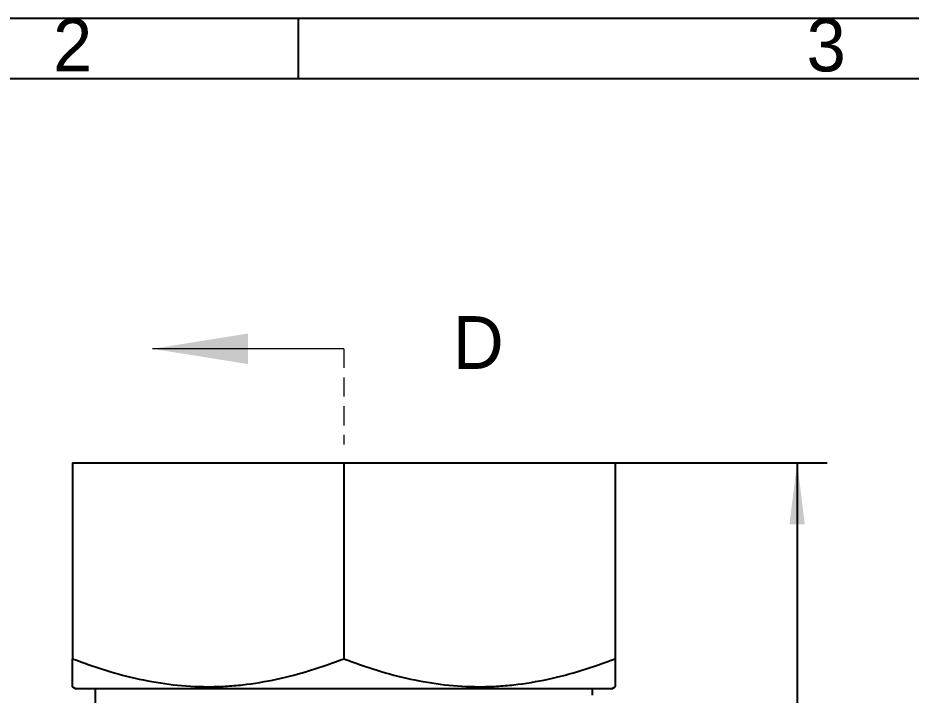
# Model space of a CAD drawing. Header units: millimetres. Extents: x 0 to 297, y 0 to 210.
# Drawn here: x 80.4 to 139.7, y 165.3 to 210.2 of the extents above; entities that cross this region are included whole.
import ezdxf

# ---------------------------------------------------------------- set-up
doc = ezdxf.new("R2010")
doc.units = ezdxf.units.MM
doc.linetypes.add('HIDDEN', pattern=[1.905, 1.27, -0.635])
doc.layers.add('图框', color=7, linetype='Continuous')
doc.styles.add('SLDTEXTSTYLE1', font='')
doc.styles.get('SLDTEXTSTYLE1').set_extended_font_data('汉仪长仿宋体')
doc.dimstyles.new('SLDDIMSTYLE1', dxfattribs={"dimtxt": 3.5, "dimasz": 4.08, "dimexe": 0, "dimexo": 0.0625, "dimgap": 0.875, "dimtad": 2, "dimrnd": 1e-09, "dimzin": 12, "dimdsep": 46, "dimtxsty": 'SLDTEXTSTYLE1', "dimsah": 1, "dimcen": 0.09, "dimadec": 0, "dimazin": 3, "dimtfac": 1, "dimtofl": 0, "dimtmove": 0, "dimatfit": 3, "dimfxl": 0, "dimfrac": 2, "dimtolj": 1, "dimtzin": 12, "dimarcsym": 0})

# ---------------------------------------------------------------- blocks, each defined once
blk = doc.blocks.new('_D_15')
at = {"layer": '图框'}
for p, q in [((120.041, 180.698), (134.117, 180.698)), ((132.117, 180.698), (132.117, 117.698)), ((113.041, 117.698), (134.117, 117.698))]:
    blk.add_line(p, q, dxfattribs=at)
for points in [[(132.117, 180.698), (131.609, 176.618), (132.625, 176.618)], [(132.117, 117.698), (132.625, 121.778), (131.609, 121.778)]]:
    blk.add_solid(points, dxfattribs=at)
at = {"layer": '图框', "insert": (127.606, 152.763), "char_height": 3.5, "attachment_point": 1, "rotation": 90, "style": 'SLDTEXTSTYLE1'}
blk.add_mtext('63', dxfattribs=at)

msp = doc.modelspace()

# ---------------------------------------------------------------- linework, layer by layer
at = {"color": 7, "linetype": 'Continuous', "lineweight": 18}
msp.add_line((102.0411408, 188.2583989), (89.3411408, 188.2583989), dxfattribs=at)
at = {"color": 7, "linetype": 'HIDDEN', "lineweight": 18}
msp.add_line((102.0411408, 188.2583989), (102.0411408, 181.9083989), dxfattribs=at)
at = {"color": 7, "linetype": 'Continuous', "lineweight": 25}
for p, q in [((84.0411408, 180.6983989), (102.0411408, 180.6983989)), ((84.0411408, 180.6983989), (84.0411408, 167.6983989)), ((102.0411408, 180.6983989), (102.0411408, 167.6983989)), ((102.0411408, 180.6983989), (120.0411408, 180.6983989)), ((120.0411408, 180.6983989), (120.0411408, 167.6983989)), ((84.0411408, 165.8419924), (84.2565311, 165.6983989)), ((119.8257505, 165.6983989), (84.2565311, 165.6983989)), ((85.5411408, 165.6983989), (85.5411408, 164.1345645)), ((118.5411408, 165.2890645), (118.5411408, 165.6983989)), ((119.8257505, 165.6983989), (120.0411408, 165.8419924))]:
    msp.add_line(p, q, dxfattribs=at)
for points, knots in [([(84.0411408, 165.8470446), (84.0411408, 165.8454484), (84.0411408, 165.8346703), (84.0411408, 165.8832975), (84.0411408, 166.0096294), (84.0411408, 166.2554078), (84.0411408, 166.6368711), (84.0411408, 167.1149038), (84.0411408, 167.5037542), (84.0411408, 167.6983989)], [0, 0, 0, 0, 0.022715834, 0.1533806767, 0.2840487514, 0.4616176779, 0.6398489037, 0.8197212314, 1, 1, 1, 1]), ([(84.0411408, 167.6983989), (85.5008093, 167.1365722), (86.9740663, 166.6715119), (89.9603057, 166.0242835), (91.4735863, 165.8442396), (93.3964, 165.8414571), (93.7835834, 165.851941), (94.5553626, 165.8948325), (94.9394204, 165.9271314), (96.0863759, 166.0549434), (96.8440462, 166.1814281), (99.0989382, 166.6682352), (100.5781452, 167.1352916), (102.0411408, 167.6983989)], [0, 0, 0, 0, 0.25, 0.25, 0.5, 0.5, 0.5625, 0.5625, 0.625, 0.625, 0.75, 0.75, 1, 1, 1, 1]), ([(102.0411408, 167.6983989), (103.5008093, 167.1365722), (104.9740663, 166.6715119), (107.9603057, 166.0242835), (109.4735863, 165.8442396), (111.3964, 165.8414571), (111.7835834, 165.851941), (112.5553626, 165.8948325), (112.9394204, 165.9271314), (114.0863759, 166.0549434), (114.8440462, 166.1814281), (117.0989382, 166.6682352), (118.5781452, 167.1352916), (120.0411408, 167.6983989)], [0, 0, 0, 0, 0.25, 0.25, 0.5, 0.5, 0.5625, 0.5625, 0.625, 0.625, 0.75, 0.75, 1, 1, 1, 1]), ([(120.0411408, 167.6983989), (120.0411408, 167.5062003), (120.0411408, 167.1214222), (120.0411408, 166.6451132), (120.0411408, 166.2560717), (120.0411408, 165.9632341), (120.0411408, 165.8110152), (120.0411408, 165.8524281), (120.0411408, 165.8574022)], [0, 0, 0, 0, 0.177889651, 0.3561319268, 0.5357604906, 0.7160245015, 0.9658920332, 1, 1, 1, 1])]:
    msp.add_open_spline(points, degree=3, knots=knots, dxfattribs=at)
at = {"color": 7, "linetype": 'Continuous', "lineweight": 18}
msp.add_solid([(89.3411408, 188.2583989), (95.6911408, 187.2423989), (95.6911408, 189.2743989)], dxfattribs=at)
at = {"layer": '图框'}
for p, q in [((0, 210.1898854), (297, 210.1898854)), ((99, 210.1898854), (99, 206.1898854))]:
    msp.add_line(p, q, dxfattribs=at)
at = {"layer": '图框', "linetype": 'Continuous', "lineweight": 25}
msp.add_line((15, 206.1898854), (293, 206.1898854), dxfattribs=at)

# ---------------------------------------------------------------- texts
at = {"color": 7, "linetype": 'Continuous', "insert": (109.2685522, 190.4253052), "char_height": 3.5, "attachment_point": 1, "style": 'SLDTEXTSTYLE1'}
msp.add_mtext('D', dxfattribs=at)
at = {"layer": '图框', "char_height": 3.5, "attachment_point": 2, "style": 'SLDTEXTSTYLE1'}
for s, insert in [('2', (84.0444444, 210.1591163)), ('3', (134.0444444, 210.1591163))]:
    msp.add_mtext(s, dxfattribs=dict(at, insert=insert))

# ---------------------------------------------------------------- dimensions: what is measured, and where the dimension line sits
at = {"layer": '图框'}
dim = msp.add_linear_dim(base=(132.1172628, 117.6983989), p1=(120.0411408, 180.6983989), p2=(113.0411408, 117.6983989), angle=90, dimstyle='SLDDIMSTYLE1', dxfattribs=at)
dim.commit()
dim.dimension.update_dxf_attribs({"geometry": '_D_15', "text_midpoint": (132.1172628, 154.2963609), "dimtype": 160})

doc.saveas('drawing.dxf')
